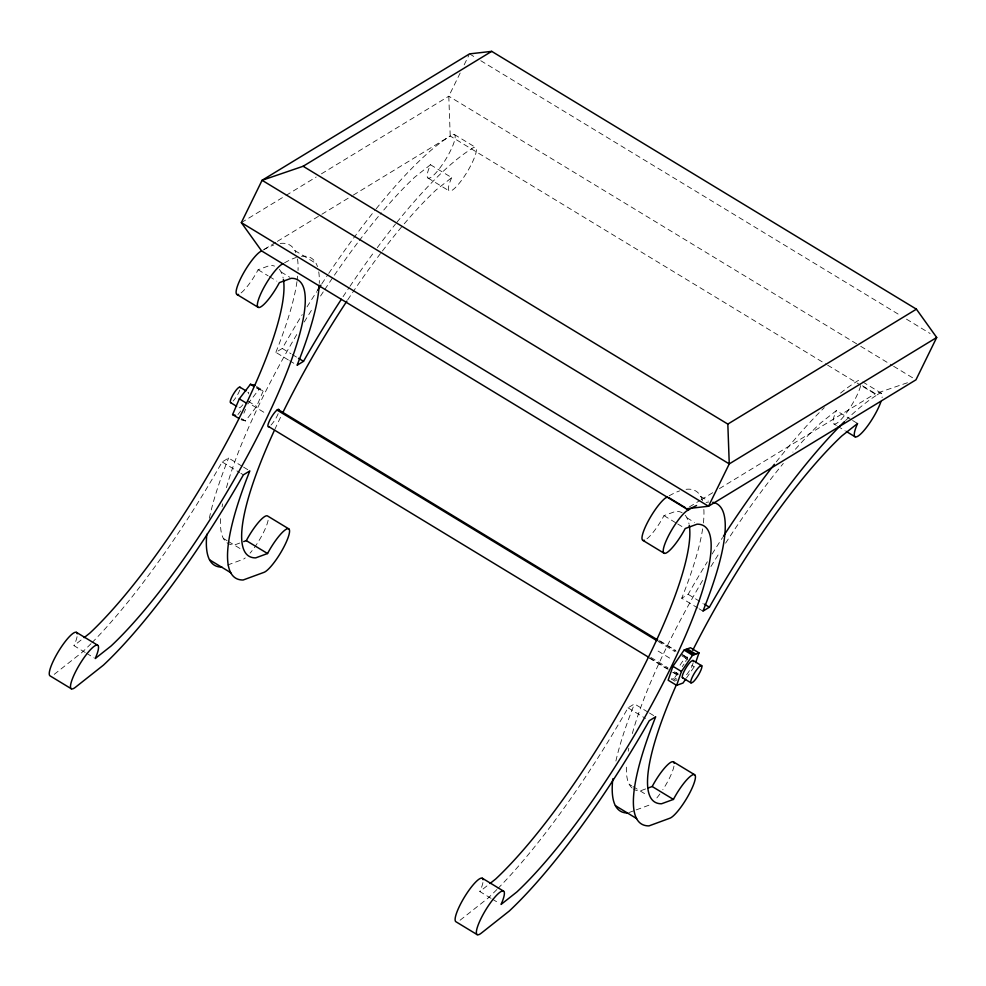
<?xml version="1.0" encoding="UTF-8"?>
<svg xmlns="http://www.w3.org/2000/svg" width="986" height="986" viewBox="0 0 986 986"><rect width="100%" height="100%" fill="white"/><g stroke="black" fill="none" stroke-linecap="round" stroke-linejoin="round"><path stroke-width="0.74" stroke-dasharray="4.93 3.7" d="M685.714 661.618L687.624 656.06M686.478 678.011L694.218 666.77L695.167 663.997M243.887 413.196L245.563 409.264M241.089 419.765L245.502 420.96L256.631 406.392L263.361 390.629L254.856 385.477M460.166 73.013L448.79 96.221L450.22 136.031A25.439 5.509 -58.7 0 1 451.871 147.814A25.439 5.509 -58.7 0 1 432.127 176.519A25.439 5.509 -58.7 0 1 430.475 164.736L414.638 177.246A228.777 49.485 -58.7 0 0 380.263 214.172M464.184 64.817L468.868 55.253M674.991 681.24L671.343 679.021L674.547 677.85L678.836 671.614M682.275 666.61L684.001 664.12M237.934 414.588L240.72 410.94M247.806 404.001L258.936 389.445L263.361 390.629M430.475 164.736L451.711 177.628L435.874 190.138A228.777 49.485 -58.7 0 0 403.36 224.857M85.215 652.485L73.975 645.657L83.009 638.509M54.218 674.362L82.158 652.276A254.437 55.031 -58.7 0 0 91.008 643.685M851.325 419.716L836.338 410.607L820.512 423.117A228.777 49.485 -58.7 0 0 792.892 452.118M491.077 898.369L479.837 891.541L487.75 885.28M460.08 920.234L488.021 898.147A254.437 55.031 -58.7 0 0 496.87 889.557M241.348 222.639L284.671 196.239M285.989 195.438L316.186 177.036M321.436 173.832L448.79 96.221L859.398 345.494M264.26 249.359L276.043 242.174M277.362 241.373L320.573 215.034M321.88 214.245L352.002 195.881M353.321 195.092L450.22 136.031L826.293 364.339M288.343 359.952L275.846 352.359L282.279 348.452A254.437 55.031 -58.7 0 1 302.258 314.608M92.018 642.662A254.437 55.031 -58.7 0 0 222.17 461.953L228.592 458.034L242.334 466.378M689.374 506.927L699.838 500.555M701.145 499.754L714.209 491.792M719.435 488.612L875.346 393.599M697.952 608.091L681.72 598.243L688.142 594.324A254.437 55.031 -58.7 0 1 707.332 561.786M497.881 888.534A254.437 55.031 -58.7 0 0 628.033 707.825L634.454 703.905L648.196 712.249M241.077 292.928A25.439 5.509 -58.7 0 0 258.122 269.757L269.942 265.419A228.777 49.485 -58.7 0 1 274.539 266.109M239.746 543.052L234.495 544.975A228.777 49.485 -58.7 0 1 220.815 516.393M227.532 565.052L242.802 559.444A25.439 5.509 -58.7 0 0 245.255 557.94M646.952 538.8A25.439 5.509 -58.7 0 0 663.997 515.629L675.817 511.29A228.777 49.485 -58.7 0 1 684.148 514.187M677.9 674.609L677.062 674.917A10.18 2.206 -58.7 0 1 676.704 672.366M645.62 788.923L640.358 790.858A228.777 49.485 -58.7 0 1 633.172 788.862M629.191 812.464L634.799 810.406M636.192 809.9L648.665 805.315A25.439 5.509 -58.7 0 0 651.13 803.824M907.465 382.741L874.927 393.858L861.776 385.883M469.533 53.885L475.782 57.681M480.774 60.713L901.179 315.927M906.442 319.131L930.118 333.502M860.704 346.296L892.281 365.461M893.599 366.262L913.332 378.242M862.725 381.915L881.459 393.278M454.361 134.515L475.597 147.407M862.516 385.809L877.33 394.807A25.439 5.509 -58.7 0 1 882.076 397.592M827.611 365.14L860.47 385.082M852.582 420.467L857.573 423.499M833.848 423.906L836.35 425.422M837.595 426.186L845.088 430.734M427.986 178.035L449.222 190.927M700.763 496.463L708.256 501.011M294.888 250.58L316.124 263.472M686.946 517.847L694.44 522.395M281.084 271.976L289.822 277.288M663.997 515.629L676.482 523.221M677.727 523.973L683.976 527.769M258.122 269.757L268.118 275.821M269.363 276.585L276.856 281.133M688.142 594.324L703.129 603.42M282.279 348.452L291.018 353.752M292.275 354.516L297.267 357.548M699.21 608.855L702.956 611.135M289.588 360.703L295.837 364.5M256.717 387.609L260.366 389.827M256.508 387.966L259.232 389.519M659.942 640.912L675.706 650.477M682.275 654.47L687.525 657.65M659.03 640.764L676.1 651.142M682.669 655.123L686.613 657.514M658.044 641.368L675.127 651.734M681.696 655.715L685.64 658.118M691.79 665.303L694.218 666.77M248.139 401.228L256.631 406.392M658.093 651.068L671.823 659.412M252.219 405.197L265.961 413.541M650.871 657.415L667.953 667.781M674.523 671.774L678.454 674.165M649.897 658.007L668.286 669.174M673.537 672.366L677.481 674.757M648.985 657.872L667.374 669.038M672.625 672.23L676.569 674.621M674.547 677.85L676.975 679.329M672.834 678.479L676.47 680.697M241.57 418.668L245.502 420.96M241.656 419.099L244.072 420.578M649.441 713.014L655.69 716.797M243.579 467.13L249.828 470.926M628.033 707.825L645.522 718.437M222.17 461.953L239.647 472.565M240.904 473.329L243.394 474.845M629.228 784.301L631.73 785.817M632.975 786.569L646.717 794.913M223.366 538.418L227.113 540.698M228.358 541.45L242.1 549.794M492.334 899.121L498.571 902.917M86.46 653.25L93.953 657.798M451.711 177.628A25.439 5.509 -58.7 0 0 453.35 189.411A25.439 5.509 -58.7 0 0 473.107 160.706A25.439 5.509 -58.7 0 0 471.456 148.923A254.437 55.031 -58.7 0 0 396.434 222.873M686.083 489.327A254.437 55.031 -58.7 0 1 702.5 500.876M703.856 509.442A254.437 55.031 -58.7 0 1 703.363 523.332M702.624 528.89A254.437 55.031 -58.7 0 1 681.72 598.243M669.124 495.859A254.437 55.031 -58.7 0 1 679.625 490.892M615.905 761.007A254.437 55.031 -58.7 0 1 634.454 703.905M712.114 554.021A254.437 55.031 -58.7 0 1 722.578 537.518M776.302 461.855A254.437 55.031 -58.7 0 1 824.284 407.674M840.528 393.131A254.437 55.031 -58.7 0 1 856.094 381.915A25.439 5.509 -58.7 0 1 860.236 380.386M274.737 429.6A228.777 49.485 -58.7 0 1 281.552 415.192M347.738 299.818A228.777 49.485 -58.7 0 1 381.434 252.256M382.408 250.999A228.777 49.485 -58.7 0 1 402.424 225.954M280.209 243.443A254.437 55.031 -58.7 0 1 295.849 252.65M297.501 258.998A254.437 55.031 -58.7 0 1 298.031 270.472M297.636 276.129A254.437 55.031 -58.7 0 1 297.168 280.184M296.971 281.589A254.437 55.031 -58.7 0 1 275.846 352.359M263.262 249.988A254.437 55.031 -58.7 0 1 273.763 245.009M209.34 518.328A254.437 55.031 -58.7 0 1 228.592 458.034M307.053 306.856A254.437 55.031 -58.7 0 1 316.716 291.646M321.818 283.808A254.437 55.031 -58.7 0 1 327.857 274.712M328.732 273.418A254.437 55.031 -58.7 0 1 375.21 209.981M376.159 208.798A254.437 55.031 -58.7 0 1 450.22 136.031M301.445 256.335A254.437 55.031 -58.7 0 1 317.492 266.688M318.737 271.889A254.437 55.031 -58.7 0 1 319.267 283.364M284.498 262.88A254.437 55.031 -58.7 0 1 296.367 257.457M343.054 296.7A254.437 55.031 -58.7 0 1 349.093 287.604M349.968 286.31A254.437 55.031 -58.7 0 1 374.409 251.566M377.281 247.683A254.437 55.031 -58.7 0 1 395.485 224.056M278.175 413.676A10.18 2.206 -58.7 0 1 270.423 425.669M687.39 659.917A10.18 2.206 -58.7 0 0 687.032 657.366L685.085 658.549A10.18 2.206 -58.7 0 0 679.477 666.166M268.106 520.263A25.439 5.509 -58.7 0 1 250.05 553.171M222.084 506.829A228.777 49.485 -58.7 0 1 222.626 503.858M226.46 487.663A228.777 49.485 -58.7 0 1 297.143 333.872M304.267 321.966A228.777 49.485 -58.7 0 1 313.178 307.558M320.561 296.01A228.777 49.485 -58.7 0 1 323.938 290.821M324.788 289.514A228.777 49.485 -58.7 0 1 358.275 241.915M359.237 240.646A228.777 49.485 -58.7 0 1 379.327 215.293M239.734 390.123A9.022 1.947 -58.7 0 1 233.115 401.043M706.099 502.392A254.437 55.031 -58.7 0 1 708.49 502.108M279.321 269.375A228.777 49.485 -58.7 0 1 283.142 278.003M77.068 636.673A25.439 5.509 -58.7 0 1 73.975 645.657M693.158 662.9A10.18 2.206 -58.7 0 1 684.789 676.704M482.93 882.556A25.439 5.509 -58.7 0 1 479.837 891.541M673.968 766.134A25.439 5.509 -58.7 0 1 662.802 789.749M659.88 793.989A25.439 5.509 -58.7 0 1 655.049 800.028M860.568 385.92A25.439 5.509 -58.7 0 1 840.516 420.073A25.439 5.509 -58.7 0 1 836.338 410.607M632.026 787.962A228.777 49.485 -58.7 0 1 626.492 764.742M628.218 751.233A228.777 49.485 -58.7 0 1 628.797 748.201M632.334 733.535A228.777 49.485 -58.7 0 1 703.794 578.425M710.943 566.519A228.777 49.485 -58.7 0 1 719.866 552.135M725.585 543.175A228.777 49.485 -58.7 0 1 783.315 463.432M685.196 515.247A228.777 49.485 -58.7 0 1 689.017 523.874M247.806 392.329A9.022 1.947 -58.7 0 1 248.62 393.858M242.839 404.765A9.022 1.947 -58.7 0 1 238.834 406.232M845.52 420.566A254.437 55.031 -58.7 0 1 877.33 394.807"/><path stroke-width="1.48" d="M695.648 662.604L698.988 652.892L690.496 647.728L684.099 650.082L672.933 666.314L668.151 680.204L676.642 685.356L683.039 683.015L685.615 679.268M676.642 685.356L681.425 671.466L692.591 655.234L698.988 652.892M238.661 418.286L232.597 414.613L239.315 398.849L250.444 384.281L254.856 385.477M241.348 222.639L262.091 180.29L469.533 53.885L491.706 51.358L916.413 309.173L936.7 337.495L915.957 379.832L708.515 506.249L686.342 508.776L261.647 250.949L241.348 222.639L708.515 506.249L729.258 463.901L727.828 424.091L303.133 166.264L262.091 180.29L729.258 463.901L936.7 337.495M84.143 637.622L89.8 633.148A228.777 49.485 -58.7 0 0 223.44 448.125A228.777 49.485 -58.7 0 0 283.413 279.445M490.017 883.493L495.662 879.031A228.777 49.485 -58.7 0 0 629.302 693.996A228.777 49.485 -58.7 0 0 689.276 525.316M303.133 166.264L491.706 51.358M341.341 299.313A254.437 55.031 -58.7 0 0 303.515 361.344L297.082 365.251A254.437 55.031 -58.7 0 0 319.181 285.225M727.828 424.091L916.413 309.173M667.51 496.821L665.045 498.324A25.439 5.509 -58.7 0 0 646.569 524.318A25.439 5.509 -58.7 0 0 644.487 540.303M686.342 508.776L688.746 509.713A254.437 55.031 -58.7 0 1 696.547 505.522M688.746 509.713L686.281 511.216A25.439 5.509 -58.7 0 0 667.362 538.122A25.439 5.509 -58.7 0 0 666.462 552.863A25.439 5.509 -58.7 0 0 685.233 528.521L697.053 524.182A228.777 49.485 -58.7 0 1 669.814 669.765A228.777 49.485 -58.7 0 1 516.898 891.923L501.073 904.433A25.439 5.509 -58.7 0 0 499.421 892.65A25.439 5.509 -58.7 0 0 479.664 921.355A25.439 5.509 -58.7 0 0 481.316 933.126L509.257 911.039A254.437 55.031 -58.7 0 0 649.269 720.717L655.69 716.797A254.437 55.031 -58.7 0 0 649.034 825.874L669.901 818.207A25.439 5.509 -58.7 0 0 689.411 793.545A25.439 5.509 -58.7 0 0 692.924 774.737A25.439 5.509 -58.7 0 0 673.413 799.412L652.19 786.52L648.246 787.962M844.534 421.527A254.437 55.031 -58.7 0 0 709.378 607.216L702.956 611.135A254.437 55.031 -58.7 0 0 712.792 502.318M269.301 426.556L268.475 426.864A10.18 2.206 -58.7 0 1 269.683 420.393A10.18 2.206 -58.7 0 1 276.487 410.509L278.434 409.313A10.18 2.206 -58.7 0 1 279.05 410.472M243.69 541.597L246.315 540.636A25.439 5.509 -58.7 0 1 267.502 515.949L288.738 528.841M282.883 263.841A25.439 5.509 -58.7 0 0 263.373 288.516A25.439 5.509 -58.7 0 0 259.848 307.324A25.439 5.509 -58.7 0 0 279.358 282.649L291.178 278.311A228.777 49.485 -58.7 0 1 263.94 423.881A228.777 49.485 -58.7 0 1 111.036 646.04L95.211 658.549A25.439 5.509 -58.7 0 0 93.559 646.779A25.439 5.509 -58.7 0 0 73.802 675.472A25.439 5.509 -58.7 0 0 75.454 687.254L103.394 665.168A254.437 55.031 -58.7 0 0 243.394 474.845L249.828 470.926A254.437 55.031 -58.7 0 0 243.16 579.99L264.038 572.336A25.439 5.509 -58.7 0 0 283.537 547.661A25.439 5.509 -58.7 0 0 287.062 528.853A25.439 5.509 -58.7 0 0 267.551 553.528L255.731 557.866A228.777 49.485 -58.7 0 1 274.083 431.03M673.487 799.387L661.594 803.75A228.777 49.485 -58.7 0 1 676.137 685.381M232.597 414.613L235.58 415.414M846.345 431.486L855.084 436.798M668.791 497.61L685.48 507.741M642.81 540.328L664.046 553.22M236.936 294.444L258.172 307.336M704.386 604.184L709.378 607.216M298.511 358.3L303.515 361.344M251.874 384.663L254.302 386.142M687.304 648.899L695.796 654.063M250.444 384.281L254.08 386.487M685.812 649.454L694.304 654.605M684.099 650.082L692.591 655.234M693.294 660.645L701.785 665.797M278.027 409.473L657.711 639.976M239.918 387.165L245.982 390.85M277.041 410.065L656.738 640.567M239.315 398.849L246.586 403.274M672.933 666.314L681.425 671.466M230.551 402.608L236.615 406.294M268.895 426.716L648.578 657.218M682.337 677.604L690.829 682.756M673.364 761.821L694.6 774.713M246.315 540.636L267.551 553.528M615.412 805.685L636.648 818.577M209.55 559.814L230.786 572.706M482.327 878.243L503.563 891.134M76.464 632.359L97.688 645.251M477.175 934.642L455.951 921.762A25.439 5.509 -58.7 0 1 466.156 894.388A25.439 5.509 -58.7 0 1 483.103 879.709M71.312 688.77L50.076 675.878A25.439 5.509 -58.7 0 1 60.294 648.517A25.439 5.509 -58.7 0 1 77.241 633.825M282.97 412.296A228.777 49.485 -58.7 0 1 346.887 301.112M238.612 294.432A25.439 5.509 -58.7 0 1 242.137 275.624A25.439 5.509 -58.7 0 1 261.647 250.949M221.924 567.098A254.437 55.031 -58.7 0 1 206.814 534.264M317.554 290.34A254.437 55.031 -58.7 0 1 320.955 285.114M231.143 402.596A9.022 1.947 -58.7 0 1 233.546 393.895A9.022 1.947 -58.7 0 1 240.19 387.683M693.417 661.507A10.18 2.206 -58.7 0 0 692.801 660.349L690.853 661.532A10.18 2.206 -58.7 0 0 684.05 671.417A10.18 2.206 -58.7 0 0 682.83 677.9M880.954 401.635A25.439 5.509 -58.7 0 1 860.692 434A25.439 5.509 -58.7 0 1 857.573 423.499L841.748 436.009A228.777 49.485 -58.7 0 0 692.739 650.316M652.19 786.52A25.439 5.509 -58.7 0 1 674.153 763.287M627.799 812.982A254.437 55.031 -58.7 0 1 612.811 778.817M723.428 536.211A254.437 55.031 -58.7 0 1 774.392 464.295M700.454 665.809L699.345 666.696A10.18 2.206 -58.7 0 0 692.542 676.581A10.18 2.206 -58.7 0 0 691.322 683.052L693.281 681.868A10.18 2.206 -58.7 0 0 700.085 671.984A10.18 2.206 -58.7 0 0 701.292 665.501L700.454 665.809"/></g></svg>
